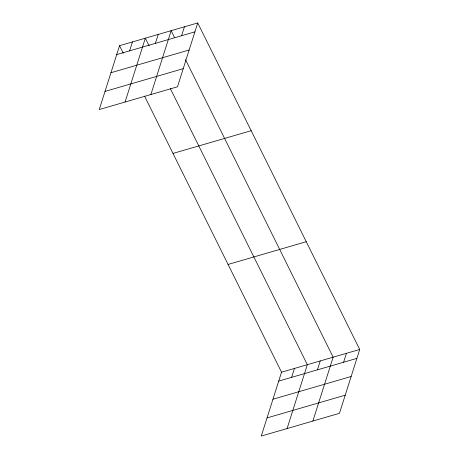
<?xml version="1.0" encoding="UTF-8"?>
<svg xmlns="http://www.w3.org/2000/svg" width="459" height="459" viewBox="0 0 459 459"><rect width="100%" height="100%" fill="white"/><g stroke="black" fill="none" stroke-linecap="round" stroke-linejoin="round"><path stroke-width="0.69" d="M119.535 45.682L99.276 109.54L177.467 86.808L197.726 22.95L119.535 45.682L123.287 53.244M129.61 50.84L132.433 41.93M125.078 102.041L145.337 38.177L149.089 45.739M155.412 43.341L158.24 34.431M150.879 94.537L171.138 30.678L174.581 37.609M181.603 35.727L184.432 26.811M144.545 96.092L281.533 372.192L261.274 436.05L339.465 413.318L359.724 349.46L197.726 22.95M291.608 377.35L294.437 368.439M287.082 428.551L307.335 364.687L170.346 88.587M317.41 369.851L320.239 360.94M312.883 421.046L333.136 357.188L185.522 59.664M343.602 362.237L346.43 353.327M116.706 54.592L194.897 31.86M110.958 72.723L189.142 49.997M105.031 91.41L183.216 68.678M172.991 153.426L251.182 130.7M228.071 264.441L306.262 241.709M281.533 372.192L359.724 349.46M278.705 381.102L356.895 358.37M272.956 399.232L351.146 376.506M267.029 417.919L345.22 395.188"/></g></svg>
